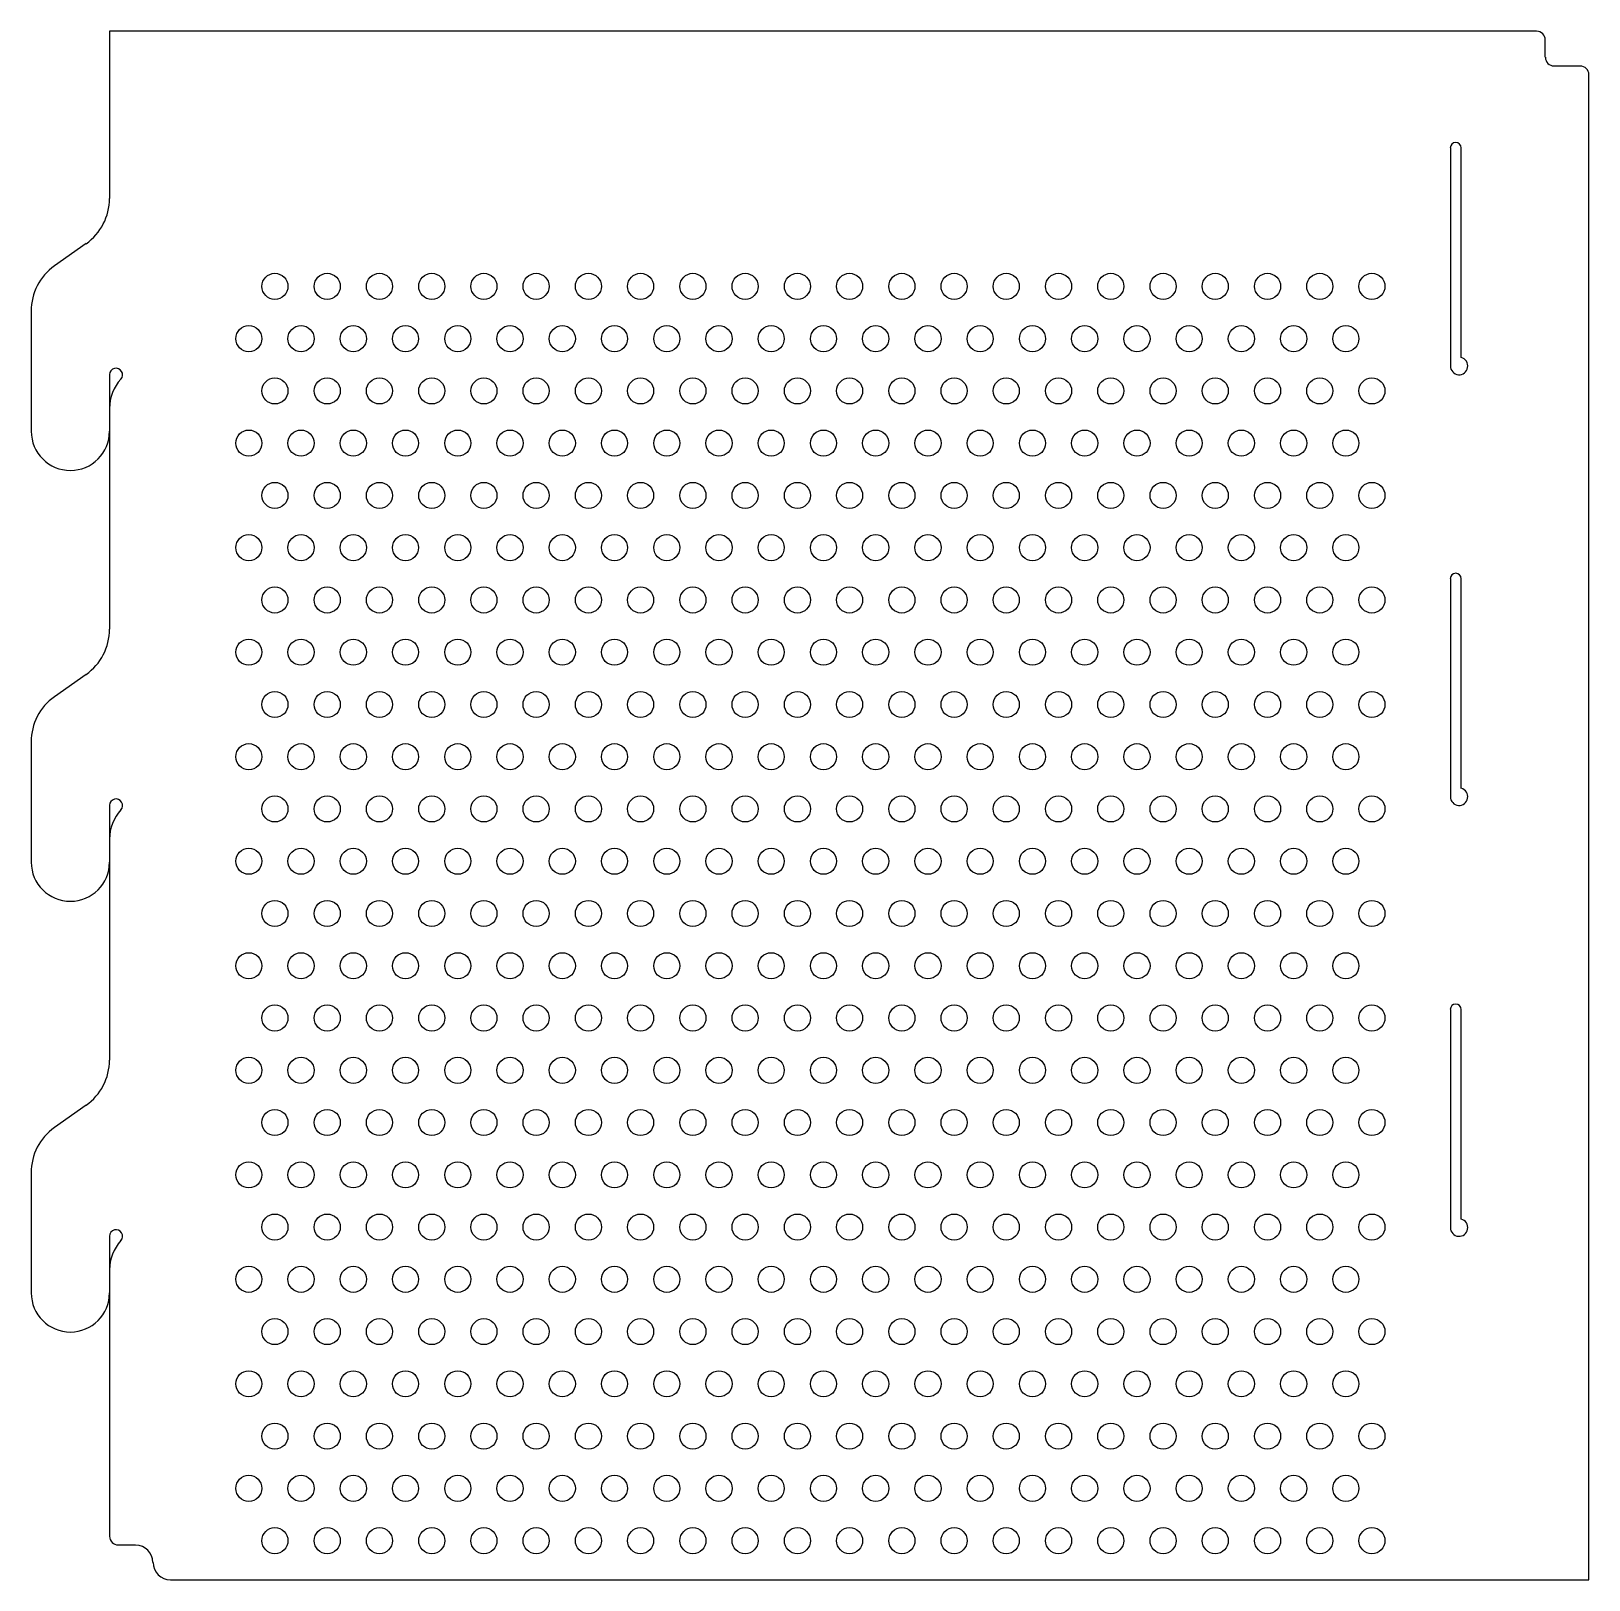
# Model space of a CAD drawing. Header units: inches. Extents: x -7 to 7, y -7 to 7.
import ezdxf

# ---------------------------------------------------------------- set-up
doc = ezdxf.new("R2010")
doc.units = ezdxf.units.IN
doc.header["$MEASUREMENT"] = 0

msp = doc.modelspace()

# ---------------------------------------------------------------- linework, layer by layer
at = {"color": 7, "linetype": 'Continuous'}
for p, q in [((6.571, 7), (-6.335, 7)), ((-6.335, 7), (-6.335, 5.487)), ((6.65, 6.764), (6.65, 6.921)), ((6.965, 6.685), (6.729, 6.685)), ((7.044, -7), (7.044, 6.606)), ((5.791, 5.945), (5.791, 3.973)), ((5.89, 4.049), (5.89, 5.945)), ((-6.547, 5.079), (-6.832, 4.878)), ((-7.044, 4.469), (-7.044, 3.383)), ((-6.335, 3.896), (-6.335, 1.593)), ((5.791, 2.05), (5.791, 0.079)), ((5.89, 0.155), (5.89, 2.05)), ((-6.547, 1.184), (-6.832, 0.983)), ((-7.044, 0.575), (-7.044, -0.512)), ((-6.335, 0.002), (-6.335, -2.301)), ((5.791, -1.844), (5.791, -3.816)), ((5.89, -3.74), (5.89, -1.844)), ((-6.547, -2.71), (-6.832, -2.911)), ((-7.044, -3.32), (-7.044, -4.406)), ((-6.335, -3.893), (-6.335, -6.606)), ((-6.256, -6.685), (-6.099, -6.685)), ((-5.784, -7), (7.044, -7))]:
    msp.add_line(p, q, dxfattribs=at)
for centre in [(-4.839, 4.693), (-4.366, 4.693), (-3.894, 4.693), (-3.421, 4.693), (-2.949, 4.693), (-2.477, 4.693), (-2.004, 4.693), (-1.532, 4.693), (-1.059, 4.693), (-0.587, 4.693), (-0.114, 4.693), (0.358, 4.693), (0.831, 4.693), (1.303, 4.693), (1.775, 4.693), (2.248, 4.693), (2.72, 4.693), (3.193, 4.693), (3.665, 4.693), (4.138, 4.693), (4.61, 4.693), (5.082, 4.693), (-5.075, 4.22), (-4.603, 4.22), (-4.13, 4.22), (-3.658, 4.22), (-3.185, 4.22), (-2.713, 4.22), (-2.24, 4.22), (-1.768, 4.22), (-1.295, 4.22), (-0.823, 4.22), (-0.351, 4.22), (0.122, 4.22), (0.594, 4.22), (1.067, 4.22), (1.539, 4.22), (2.012, 4.22), (2.484, 4.22), (2.957, 4.22), (3.429, 4.22), (3.901, 4.22), (4.374, 4.22), (4.846, 4.22), (-4.839, 3.748), (-4.366, 3.748), (-3.894, 3.748), (-3.421, 3.748), (-2.949, 3.748), (-2.477, 3.748), (-2.004, 3.748), (-1.532, 3.748), (-1.059, 3.748), (-0.587, 3.748), (-0.114, 3.748), (0.358, 3.748), (0.831, 3.748), (1.303, 3.748), (1.775, 3.748), (2.248, 3.748), (2.72, 3.748), (3.193, 3.748), (3.665, 3.748), (4.138, 3.748), (4.61, 3.748), (5.082, 3.748), (-5.075, 3.276), (-4.603, 3.276), (-4.13, 3.276), (-3.658, 3.276), (-3.185, 3.276), (-2.713, 3.276), (-2.24, 3.276), (-1.768, 3.276), (-1.295, 3.276), (-0.823, 3.276), (-0.351, 3.276), (0.122, 3.276), (0.594, 3.276), (1.067, 3.276), (1.539, 3.276), (2.012, 3.276), (2.484, 3.276), (2.957, 3.276), (3.429, 3.276), (3.901, 3.276), (4.374, 3.276), (4.846, 3.276), (-4.839, 2.803), (-4.366, 2.803), (-3.894, 2.803), (-3.421, 2.803), (-2.949, 2.803), (-2.477, 2.803), (-2.004, 2.803), (-1.532, 2.803), (-1.059, 2.803), (-0.587, 2.803), (-0.114, 2.803), (0.358, 2.803), (0.831, 2.803), (1.303, 2.803), (1.775, 2.803), (2.248, 2.803), (2.72, 2.803), (3.193, 2.803), (3.665, 2.803), (4.138, 2.803), (4.61, 2.803), (5.082, 2.803), (-5.075, 2.331), (-4.603, 2.331), (-4.13, 2.331), (-3.658, 2.331), (-3.185, 2.331), (-2.713, 2.331), (-2.24, 2.331), (-1.768, 2.331), (-1.295, 2.331), (-0.823, 2.331), (-0.351, 2.331), (0.122, 2.331), (0.594, 2.331), (1.067, 2.331), (1.539, 2.331), (2.012, 2.331), (2.484, 2.331), (2.957, 2.331), (3.429, 2.331), (3.901, 2.331), (4.374, 2.331), (4.846, 2.331), (-4.839, 1.858), (-4.366, 1.858), (-3.894, 1.858), (-3.421, 1.858), (-2.949, 1.858), (-2.477, 1.858), (-2.004, 1.858), (-1.532, 1.858), (-1.059, 1.858), (-0.587, 1.858), (-0.114, 1.858), (0.358, 1.858), (0.831, 1.858), (1.303, 1.858), (1.775, 1.858), (2.248, 1.858), (2.72, 1.858), (3.193, 1.858), (3.665, 1.858), (4.138, 1.858), (4.61, 1.858), (5.082, 1.858), (-5.075, 1.386), (-4.603, 1.386), (-4.13, 1.386), (-3.658, 1.386), (-3.185, 1.386), (-2.713, 1.386), (-2.24, 1.386), (-1.768, 1.386), (-1.295, 1.386), (-0.823, 1.386), (-0.351, 1.386), (0.122, 1.386), (0.594, 1.386), (1.067, 1.386), (1.539, 1.386), (2.012, 1.386), (2.484, 1.386), (2.957, 1.386), (3.429, 1.386), (3.901, 1.386), (4.374, 1.386), (4.846, 1.386), (-4.839, 0.913), (-4.366, 0.913), (-3.894, 0.913), (-3.421, 0.913), (-2.949, 0.913), (-2.477, 0.913), (-2.004, 0.913), (-1.532, 0.913), (-1.059, 0.913), (-0.587, 0.913), (-0.114, 0.913), (0.358, 0.913), (0.831, 0.913), (1.303, 0.913), (1.775, 0.913), (2.248, 0.913), (2.72, 0.913), (3.193, 0.913), (3.665, 0.913), (4.138, 0.913), (4.61, 0.913), (5.082, 0.913), (-5.075, 0.441), (-4.603, 0.441), (-4.13, 0.441), (-3.658, 0.441), (-3.185, 0.441), (-2.713, 0.441), (-2.24, 0.441), (-1.768, 0.441), (-1.295, 0.441), (-0.823, 0.441), (-0.351, 0.441), (0.122, 0.441), (0.594, 0.441), (1.067, 0.441), (1.539, 0.441), (2.012, 0.441), (2.484, 0.441), (2.957, 0.441), (3.429, 0.441), (3.901, 0.441), (4.374, 0.441), (4.846, 0.441), (-4.839, -0.031), (-4.366, -0.031), (-3.894, -0.031), (-3.421, -0.031), (-2.949, -0.031), (-2.477, -0.031), (-2.004, -0.031), (-1.532, -0.031), (-1.059, -0.031), (-0.587, -0.031), (-0.114, -0.031), (0.358, -0.031), (0.831, -0.031), (1.303, -0.031), (1.775, -0.031), (2.248, -0.031), (2.72, -0.031), (3.193, -0.031), (3.665, -0.031), (4.138, -0.031), (4.61, -0.031), (5.082, -0.031), (-5.075, -0.504), (-4.603, -0.504), (-4.13, -0.504), (-3.658, -0.504), (-3.185, -0.504), (-2.713, -0.504), (-2.24, -0.504), (-1.768, -0.504), (-1.295, -0.504), (-0.823, -0.504), (-0.351, -0.504), (0.122, -0.504), (0.594, -0.504), (1.067, -0.504), (1.539, -0.504), (2.012, -0.504), (2.484, -0.504), (2.957, -0.504), (3.429, -0.504), (3.901, -0.504), (4.374, -0.504), (4.846, -0.504), (-4.839, -0.976), (-4.366, -0.976), (-3.894, -0.976), (-3.421, -0.976), (-2.949, -0.976), (-2.477, -0.976), (-2.004, -0.976), (-1.532, -0.976), (-1.059, -0.976), (-0.587, -0.976), (-0.114, -0.976), (0.358, -0.976), (0.831, -0.976), (1.303, -0.976), (1.775, -0.976), (2.248, -0.976), (2.72, -0.976), (3.193, -0.976), (3.665, -0.976), (4.138, -0.976), (4.61, -0.976), (5.082, -0.976), (-5.075, -1.449), (-4.603, -1.449), (-4.13, -1.449), (-3.658, -1.449), (-3.185, -1.449), (-2.713, -1.449), (-2.24, -1.449), (-1.768, -1.449), (-1.295, -1.449), (-0.823, -1.449), (-0.351, -1.449), (0.122, -1.449), (0.594, -1.449), (1.067, -1.449), (1.539, -1.449), (2.012, -1.449), (2.484, -1.449), (2.957, -1.449), (3.429, -1.449), (3.901, -1.449), (4.374, -1.449), (4.846, -1.449), (-4.839, -1.921), (-4.366, -1.921), (-3.894, -1.921), (-3.421, -1.921), (-2.949, -1.921), (-2.477, -1.921), (-2.004, -1.921), (-1.532, -1.921), (-1.059, -1.921), (-0.587, -1.921), (-0.114, -1.921), (0.358, -1.921), (0.831, -1.921), (1.303, -1.921), (1.775, -1.921), (2.248, -1.921), (2.72, -1.921), (3.193, -1.921), (3.665, -1.921), (4.138, -1.921), (4.61, -1.921), (5.082, -1.921), (-5.075, -2.394), (-4.603, -2.394), (-4.13, -2.394), (-3.658, -2.394), (-3.185, -2.394), (-2.713, -2.394), (-2.24, -2.394), (-1.768, -2.394), (-1.295, -2.394), (-0.823, -2.394), (-0.351, -2.394), (0.122, -2.394), (0.594, -2.394), (1.067, -2.394), (1.539, -2.394), (2.012, -2.394), (2.484, -2.394), (2.957, -2.394), (3.429, -2.394), (3.901, -2.394), (4.374, -2.394), (4.846, -2.394), (-4.839, -2.866), (-4.366, -2.866), (-3.894, -2.866), (-3.421, -2.866), (-2.949, -2.866), (-2.477, -2.866), (-2.004, -2.866), (-1.532, -2.866), (-1.059, -2.866), (-0.587, -2.866), (-0.114, -2.866), (0.358, -2.866), (0.831, -2.866), (1.303, -2.866), (1.775, -2.866), (2.248, -2.866), (2.72, -2.866), (3.193, -2.866), (3.665, -2.866), (4.138, -2.866), (4.61, -2.866), (5.082, -2.866), (-5.075, -3.339), (-4.603, -3.339), (-4.13, -3.339), (-3.658, -3.339), (-3.185, -3.339), (-2.713, -3.339), (-2.24, -3.339), (-1.768, -3.339), (-1.295, -3.339), (-0.823, -3.339), (-0.351, -3.339), (0.122, -3.339), (0.594, -3.339), (1.067, -3.339), (1.539, -3.339), (2.012, -3.339), (2.484, -3.339), (2.957, -3.339), (3.429, -3.339), (3.901, -3.339), (4.374, -3.339), (4.846, -3.339), (-4.839, -3.811), (-4.366, -3.811), (-3.894, -3.811), (-3.421, -3.811), (-2.949, -3.811), (-2.477, -3.811), (-2.004, -3.811), (-1.532, -3.811), (-1.059, -3.811), (-0.587, -3.811), (-0.114, -3.811), (0.358, -3.811), (0.831, -3.811), (1.303, -3.811), (1.775, -3.811), (2.248, -3.811), (2.72, -3.811), (3.193, -3.811), (3.665, -3.811), (4.138, -3.811), (4.61, -3.811), (5.082, -3.811), (-5.075, -4.283), (-4.603, -4.283), (-4.13, -4.283), (-3.658, -4.283), (-3.185, -4.283), (-2.713, -4.283), (-2.24, -4.283), (-1.768, -4.283), (-1.295, -4.283), (-0.823, -4.283), (-0.351, -4.283), (0.122, -4.283), (0.594, -4.283), (1.067, -4.283), (1.539, -4.283), (2.012, -4.283), (2.484, -4.283), (2.957, -4.283), (3.429, -4.283), (3.901, -4.283), (4.374, -4.283), (4.846, -4.283), (-4.839, -4.756), (-4.366, -4.756), (-3.894, -4.756), (-3.421, -4.756), (-2.949, -4.756), (-2.477, -4.756), (-2.004, -4.756), (-1.532, -4.756), (-1.059, -4.756), (-0.587, -4.756), (-0.114, -4.756), (0.358, -4.756), (0.831, -4.756), (1.303, -4.756), (1.775, -4.756), (2.248, -4.756), (2.72, -4.756), (3.193, -4.756), (3.665, -4.756), (4.138, -4.756), (4.61, -4.756), (5.082, -4.756), (-5.075, -5.228), (-4.603, -5.228), (-4.13, -5.228), (-3.658, -5.228), (-3.185, -5.228), (-2.713, -5.228), (-2.24, -5.228), (-1.768, -5.228), (-1.295, -5.228), (-0.823, -5.228), (-0.351, -5.228), (0.122, -5.228), (0.594, -5.228), (1.067, -5.228), (1.539, -5.228), (2.012, -5.228), (2.484, -5.228), (2.957, -5.228), (3.429, -5.228), (3.901, -5.228), (4.374, -5.228), (4.846, -5.228), (-4.839, -5.701), (-4.366, -5.701), (-3.894, -5.701), (-3.421, -5.701), (-2.949, -5.701), (-2.477, -5.701), (-2.004, -5.701), (-1.532, -5.701), (-1.059, -5.701), (-0.587, -5.701), (-0.114, -5.701), (0.358, -5.701), (0.831, -5.701), (1.303, -5.701), (1.775, -5.701), (2.248, -5.701), (2.72, -5.701), (3.193, -5.701), (3.665, -5.701), (4.138, -5.701), (4.61, -5.701), (5.082, -5.701), (-5.075, -6.173), (-4.603, -6.173), (-4.13, -6.173), (-3.658, -6.173), (-3.185, -6.173), (-2.713, -6.173), (-2.24, -6.173), (-1.768, -6.173), (-1.295, -6.173), (-0.823, -6.173), (-0.351, -6.173), (0.122, -6.173), (0.594, -6.173), (1.067, -6.173), (1.539, -6.173), (2.012, -6.173), (2.484, -6.173), (2.957, -6.173), (3.429, -6.173), (3.901, -6.173), (4.374, -6.173), (4.846, -6.173), (-4.839, -6.646), (-4.366, -6.646), (-3.894, -6.646), (-3.421, -6.646), (-2.949, -6.646), (-2.477, -6.646), (-2.004, -6.646), (-1.532, -6.646), (-1.059, -6.646), (-0.587, -6.646), (-0.114, -6.646), (0.358, -6.646), (0.831, -6.646), (1.303, -6.646), (1.775, -6.646), (2.248, -6.646), (2.72, -6.646), (3.193, -6.646), (3.665, -6.646), (4.138, -6.646), (4.61, -6.646), (5.082, -6.646)]:
    msp.add_circle(centre, 0.118, dxfattribs=at)
for centre, radius, start, end in [((6.571, 6.921), 0.0787, 0, 90), ((6.729, 6.764), 0.0787, 180, 270), ((6.965, 6.606), 0.0787, 0, 90), ((5.84, 5.945), 0.0492, 0, 180), ((-6.835, 5.487), 0.5, 305.2043, 0), ((-6.544, 4.469), 0.5, 125.2043, 180), ((-6.276, 3.894), 0.0591, 317.6611, 178.5206), ((5.87, 3.973), 0.0787, 180, 75.5225), ((-5.941, 3.59), 0.394, 137.6611, 180), ((-6.689, 3.383), 0.354, 180, 0), ((5.84, 2.05), 0.0492, 0, 180), ((-6.835, 1.593), 0.5, 305.2043, 0), ((-6.544, 0.575), 0.5, 125.2043, 180), ((5.87, 0.079), 0.0787, 180, 75.5225), ((-6.276, 0), 0.0591, 317.6611, 178.5206), ((-5.941, -0.305), 0.394, 137.6611, 180), ((-6.689, -0.512), 0.354, 180, 0), ((5.84, -1.844), 0.0492, 0, 180), ((-6.835, -2.301), 0.5, 305.2043, 0), ((-6.544, -3.32), 0.5, 125.2043, 180), ((5.87, -3.816), 0.0787, 180, 75.5225), ((-6.276, -3.894), 0.0591, 317.6611, 178.5206), ((-5.941, -4.199), 0.394, 137.6611, 180), ((-6.689, -4.406), 0.354, 180, 0), ((-6.256, -6.606), 0.0787, 180, 270), ((-6.099, -6.843), 0.157, 0, 90), ((-5.784, -6.843), 0.157, 180, 270)]:
    msp.add_arc(centre, radius, start, end, dxfattribs=at)

doc.saveas('drawing.dxf')
